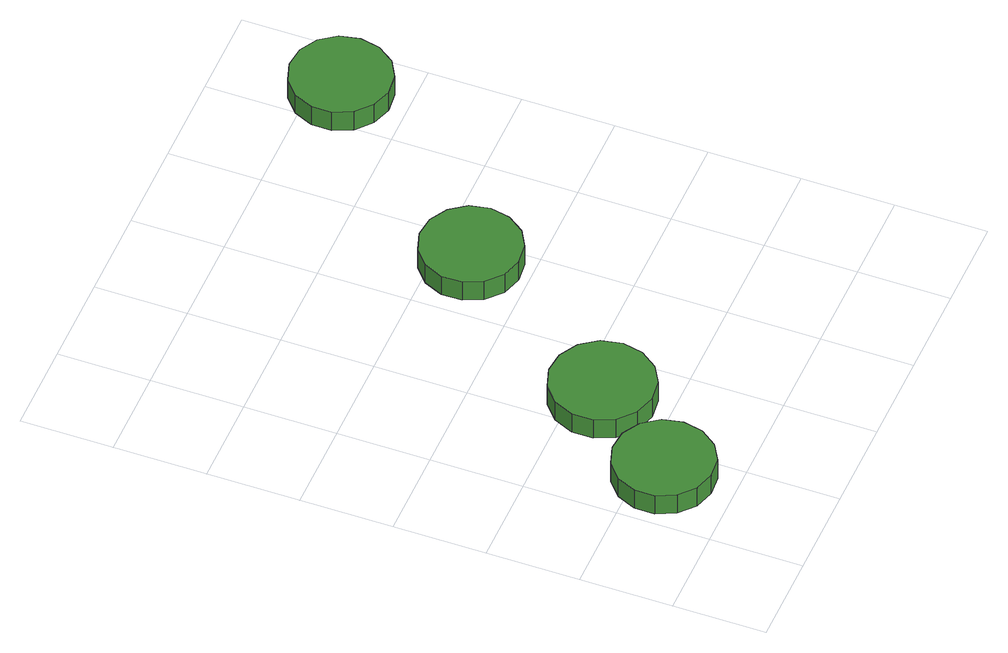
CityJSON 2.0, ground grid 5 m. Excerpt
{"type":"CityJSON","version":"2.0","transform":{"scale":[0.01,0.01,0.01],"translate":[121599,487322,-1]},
"CityObjects":{
"tree1":{"type":"SolitaryVegetationObject","attributes":{"function":"something"},"geometry":[{"type":"MultiSurface","lod":"1","boundaries":[[[0,1,2,3,4,5,6,7,8,9,10,11,12,13,14]],[[15,16,17,18,19,20,21,22,23,24,25,26,27,28,29]],[[0,29,28,1]],[[1,28,27,2]],[[2,27,26,3]],[[3,26,25,4]],[[4,25,24,5]],[[5,24,23,6]],[[6,23,22,7]],[[7,22,21,8]],[[8,21,20,9]],[[9,20,19,10]],[[10,19,18,11]],[[11,18,17,12]],[[12,17,16,13]],[[13,16,15,14]],[[14,15,29,0]]]}]},
"tree2":{"type":"SolitaryVegetationObject","attributes":{"function":"something"},"geometry":[{"type":"MultiSurface","lod":"1","boundaries":[[[30,31,32,33,34,35,36,37,38,39,40,41,42,43,44]],[[45,46,47,48,49,50,51,52,53,54,55,56,57,58,59]],[[30,59,58,31]],[[31,58,57,32]],[[32,57,56,33]],[[33,56,55,34]],[[34,55,54,35]],[[35,54,53,36]],[[36,53,52,37]],[[37,52,51,38]],[[38,51,50,39]],[[39,50,49,40]],[[40,49,48,41]],[[41,48,47,42]],[[42,47,46,43]],[[43,46,45,44]],[[44,45,59,30]]]}]},
"tree3":{"type":"SolitaryVegetationObject","attributes":{"function":"something"},"geometry":[{"type":"MultiSurface","lod":"1","boundaries":[[[60,61,62,63,64,65,66,67,68,69,70,71,72,73,74]],[[75,76,77,78,79,80,81,82,83,84,85,86,87,88,89]],[[60,89,88,61]],[[61,88,87,62]],[[62,87,86,63]],[[63,86,85,64]],[[64,85,84,65]],[[65,84,83,66]],[[66,83,82,67]],[[67,82,81,68]],[[68,81,80,69]],[[69,80,79,70]],[[70,79,78,71]],[[71,78,77,72]],[[72,77,76,73]],[[73,76,75,74]],[[74,75,89,60]]]}]},
"tree4":{"type":"SolitaryVegetationObject","attributes":{"function":"something"},"geometry":[{"type":"MultiSurface","lod":"1","boundaries":[[[90,91,92,93,94,95,96,97,98,99,100,101,102,103,104]],[[105,106,107,108,109,110,111,112,113,114,115,116,117,118,119]],[[90,119,118,91]],[[91,118,117,92]],[[92,117,116,93]],[[93,116,115,94]],[[94,115,114,95]],[[95,114,113,96]],[[96,113,112,97]],[[97,112,111,98]],[[98,111,110,99]],[[99,110,109,100]],[[100,109,108,101]],[[101,108,107,102]],[[102,107,106,103]],[[103,106,105,104]],[[104,105,119,90]]]}]}
},
"vertices":[
[540,354,256],[517,464,256],[451,554,256],[355,610,256],[244,621,256],[137,587,256],[55,512,256],[9,410,256],[9,299,256],[55,197,256],[137,122,256],[244,88,256],[355,99,256],[451,155,256],[517,245,256],[517,245,127],[451,155,127],[355,99,127],[244,88,127],[137,122,127],[55,197,127],[9,299,127],[9,410,127],[55,512,127],[137,587,127],[244,621,127],[355,610,127],[451,554,127],[517,464,127],[540,354,127],
[949,841,244],[925,955,244],[857,1049,244],[756,1107,244],[641,1119,244],[530,1083,244],[444,1005,244],[397,899,244],[397,783,244],[444,677,244],[530,600,244],[641,564,244],[756,576,244],[857,634,244],[925,728,244],[925,728,115],[857,634,115],[756,576,115],[641,564,115],[530,600,115],[444,677,115],[397,783,115],[397,899,115],[444,1005,115],[530,1083,115],[641,1119,115],[756,1107,115],[857,1049,115],[925,955,115],[949,841,115],
[1619,1816,200],[1596,1925,200],[1530,2015,200],[1434,2071,200],[1323,2083,200],[1217,2048,200],[1134,1974,200],[1088,1872,200],[1088,1760,200],[1134,1658,200],[1217,1583,200],[1323,1549,200],[1434,1561,200],[1530,1616,200],[1596,1707,200],[1596,1707,71],[1530,1616,71],[1434,1561,71],[1323,1549,71],[1217,1583,71],[1134,1658,71],[1088,1760,71],[1088,1872,71],[1134,1974,71],[1217,2048,71],[1323,2083,71],[1434,2071,71],[1530,2015,71],[1596,1925,71],[1619,1816,71],
[2484,2856,193],[2461,2965,193],[2396,3055,193],[2299,3111,193],[2188,3123,193],[2082,3088,193],[1999,3014,193],[1953,2912,193],[1953,2800,193],[1999,2698,193],[2082,2624,193],[2188,2589,193],[2299,2601,193],[2396,2656,193],[2461,2747,193],[2461,2747,64],[2396,2656,64],[2299,2601,64],[2188,2589,64],[2082,2624,64],[1999,2698,64],[1953,2800,64],[1953,2912,64],[1999,3014,64],[2082,3088,64],[2188,3123,64],[2299,3111,64],[2396,3055,64],[2461,2965,64],[2484,2856,64]
]}
